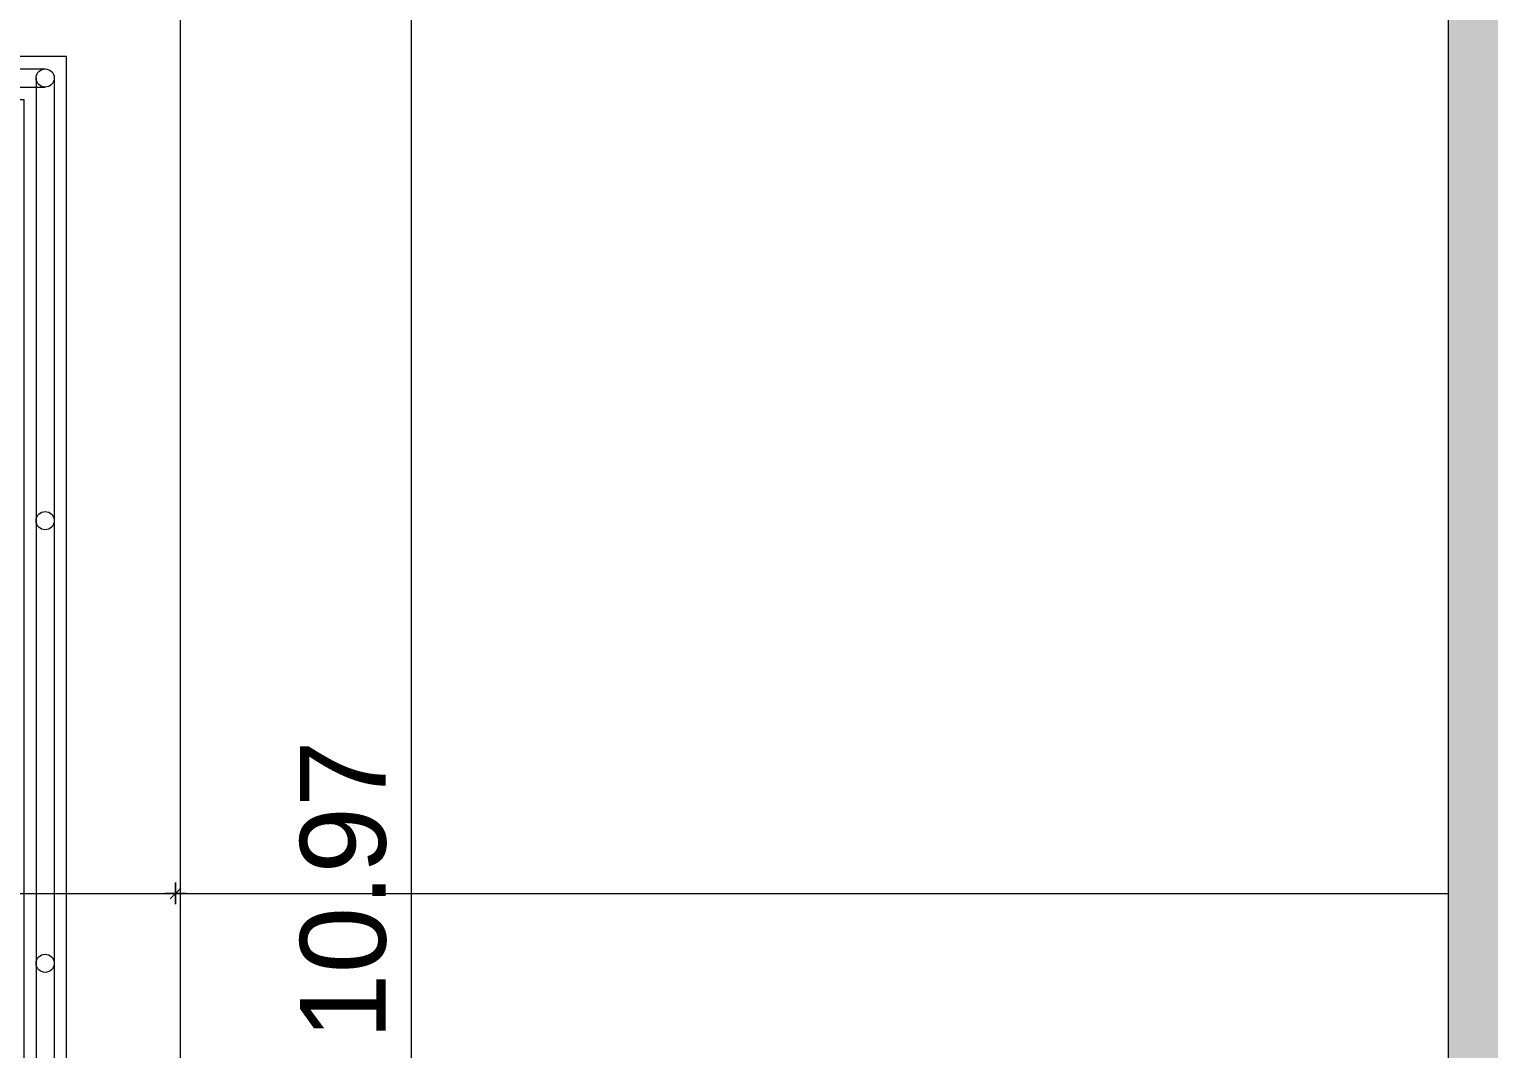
# Model space of a CAD drawing. Header units: metres. Extents: x 5 to 242, y -3 to 162.
# Drawn here: x 161.07 to 169.59, y 111.77 to 117.72 of the extents above; entities that cross this region are included whole.
import ezdxf

# ---------------------------------------------------------------- set-up
doc = ezdxf.new("R2010")
doc.units = ezdxf.units.M
doc.layers.add('1053_ARQ_BASE_MATADOURO_2_dwg', color=7, linetype='Continuous', lineweight=5, true_color=0x767676)
doc.layers.add('1053_ARQ_BASE_MATADOURO_dwg', color=7, linetype='Continuous', lineweight=5, true_color=0x767676)
for name, color, linetype, lineweight in [('A-COTAS', 7, 'Continuous', 9), ('A-DETL', 7, 'Continuous', 5), ('A-DETL-GENF', 7, 'Continuous', 5), ('A-PISO', 7, 'Continuous', 5)]:
    doc.layers.add(name, color=color, linetype=linetype, lineweight=lineweight)
doc.styles.add('Arial', font='arial.ttf', dxfattribs={"height": 0.5})

# ---------------------------------------------------------------- blocks, each defined once
blk = doc.blocks.new('1053_ARQ_BASE_MATADOURO_dwg_PU-Tick-4039619-TÉRREO 1_20')
at = {"layer": 'A-COTAS', "color": 253, "true_color": 0xaaaaaa}
for p, q in [((1, 0), (-1, 0)), ((-0.5, -0.5), (0.5, 0.5)), ((0, -1), (0, 1))]:
    blk.add_line(p, q, dxfattribs=at)
blk = doc.blocks.new('1053_ARQ_BASE_MATADOURO_dwg_arq geral tgov-4039641-TÉRREO 1_20')
at = {"color": 253, "lineweight": 5, "true_color": 0xaaaaaa, "flags": 128}
blk.add_lwpolyline([(-3.1704, 14.4282), (-3.1704, 20.1582), (-12.4204, 20.1582), (-12.4204, 34.8483), (-12.4204, 34.9983), (5.3461, 34.9983), (5.3461, 26.6282)], dxfattribs=at)
at = {"layer": 'A-COTAS', "color": 253, "true_color": 0xaaaaaa}
for p, q in [((6.6946, 34.9357), (6.6946, 24.0907)), ((-12.3579, 29.4947), (5.2571, 29.4947)), ((5.3821, 29.4947), (12.746, 29.4947))]:
    blk.add_line(p, q, dxfattribs=at)
at = {"xscale": 0.0625, "yscale": 0.0625, "zscale": 0.0625}
blk.add_blockref('1053_ARQ_BASE_MATADOURO_dwg_PU-Tick-4039619-TÉRREO 1_20', (5.3196, 29.4947), dxfattribs=at)
at = {"xscale": 0.0625, "yscale": 0.0625, "zscale": 0.0625, "rotation": 180}
blk.add_blockref('1053_ARQ_BASE_MATADOURO_dwg_PU-Tick-4039619-TÉRREO 1_20', (5.3196, 29.4947), dxfattribs=at)
at = {"layer": 'A-COTAS', "insert": (6.0459, 29.5132), "char_height": 0.5, "width": 2.093205, "attachment_point": 2, "rotation": 90, "line_spacing_factor": 0.941778, "style": 'Arial'}
blk.add_mtext('10.97', dxfattribs=at)
blk = doc.blocks.new('1053_ARQ_BASE_MATADOURO_dwg-3625622-TÉRREO 1_20')
blk.add_blockref('1053_ARQ_BASE_MATADOURO_dwg_arq geral tgov-4039641-TÉRREO 1_20', (130.2098, 83.186))
blk = doc.blocks.new('1053_ARQ_BASE_MATADOURO_2_dwg-3637054-TÉRREO 1_20')
at = {"layer": 'A-PISO', "color": 253, "true_color": 0xaaaaaa}
for p, q in [((127.1431, 84.3062), (134.7681, 84.3062)), ((134.7151, 84.2532), (134.7151, 76.5132)), ((134.8211, 84.2532), (134.8211, 76.5032)), ((127.1431, 84.2002), (134.7681, 84.2002))]:
    blk.add_line(p, q, dxfattribs=at)
at = {"layer": 'A-PISO', "color": 253, "true_color": 0xaaaaaa, "flags": 128}
blk.add_lwpolyline([(127.3491, 84.1282), (134.6431, 84.1282), (134.6431, 76.3782), (134.8931, 76.3782), (134.8931, 84.3782), (127.1431, 84.3782)], dxfattribs=at)
at = {"layer": 'A-PISO', "color": 253, "true_color": 0xaaaaaa}
for centre in [(134.7681, 84.2532), (134.7681, 81.6698), (134.7681, 79.0865)]:
    blk.add_circle(centre, 0.053, dxfattribs=at)

msp = doc.modelspace()

# ---------------------------------------------------------------- hatches: boundary and pattern name
at = {"layer": 'A-DETL-GENF', "true_color": 0xffff00}
h = msp.add_hatch(color=2, dxfattribs=at)
h.paths.add_polyline_path([(159.2772, 95.5542), (169.8307, 95.5542), (169.8307, 120.7142), (129.9669, 120.7142), (129.9669, 95.5542), (149.0587, 95.5542)])
h.paths.add_polyline_path([(130.4761, 96.1081), (130.4761, 120.3589), (169.3545, 120.3589), (169.3545, 96.1081), (138.8401, 96.1081)])

# ---------------------------------------------------------------- linework, layer by layer
at = {"layer": 'A-DETL'}
msp.add_line((169.3545, 120.3589), (169.3545, 96.1081), dxfattribs=at)

# ---------------------------------------------------------------- block references
at = {"layer": '1053_ARQ_BASE_MATADOURO_2_dwg', "color": 253, "true_color": 0xaaaaaa}
msp.add_blockref('1053_ARQ_BASE_MATADOURO_2_dwg-3637054-TÉRREO 1_20', (26.3988, 33.186), dxfattribs=at)
at = {"layer": '1053_ARQ_BASE_MATADOURO_dwg', "color": 253, "true_color": 0xaaaaaa}
msp.add_blockref('1053_ARQ_BASE_MATADOURO_dwg-3625622-TÉRREO 1_20', (26.3988, 0), dxfattribs=at)

doc.saveas('drawing.dxf')
